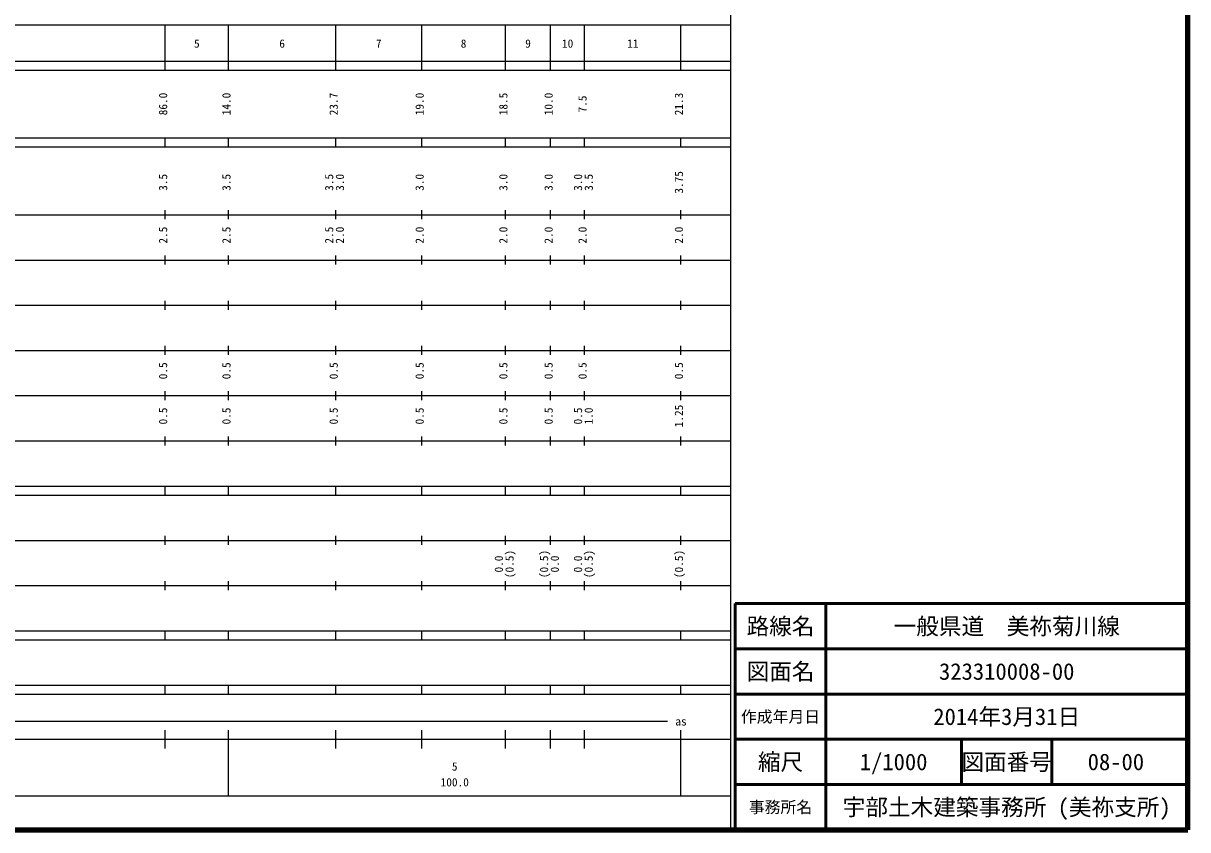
# Model space of a CAD drawing. Units: millimetres on the paper. Extents: x 40 to 680, y 20 to 380.
# Drawn here: x 422.6 to 680, y 20 to 198.4 of the extents above; entities that cross this region are included whole.
import ezdxf
from ezdxf.enums import TextEntityAlignment as Align

# ---------------------------------------------------------------- set-up
doc = ezdxf.new("R2010")
doc.units = ezdxf.units.MM
for name, color, linetype, lineweight in [('M-TTL', 2, 'Continuous', 140), ('M-TTL-BAND', 7, 'Continuous', 25), ('M-TTL-FRAM', 2, 'Continuous', 50), ('M-TTL-LINE', 7, 'Continuous', 50)]:
    doc.layers.add(name, color=color, linetype=linetype, lineweight=lineweight)
doc.layers.add('M-TTL-TXT', color=7, linetype='Continuous')
doc.styles.add('ＭＳ ゴシック', font='')
doc.styles.get('ＭＳ ゴシック').set_extended_font_data('MS Gothic')

msp = doc.modelspace()

# ---------------------------------------------------------------- linework, layer by layer
at = {"layer": 'M-TTL'}
for p, q in [((680, 20), (680, 380)), ((40, 20), (680, 20))]:
    msp.add_line(p, q, dxfattribs=at)
at = {"layer": 'M-TTL-BAND'}
for p, q in [((579, 20), (579, 370)), ((68, 198), (579, 198)), ((454, 188), (454, 198)), ((468, 188), (468, 198)), ((491.7, 188), (491.7, 198)), ((510.7, 188), (510.7, 198)), ((529.2, 188), (529.2, 198)), ((539.2, 188), (539.2, 198)), ((546.7, 188), (546.7, 198)), ((568, 188), (568, 198)), ((40, 190), (579, 190)), ((40, 188), (579, 188)), ((40, 173), (579, 173)), ((454, 171), (454, 173)), ((468, 171), (468, 173)), ((491.7, 171), (491.7, 173)), ((510.7, 171), (510.7, 173)), ((529.2, 171), (529.2, 173)), ((539.2, 171), (539.2, 173)), ((546.7, 171), (546.7, 173)), ((568, 171), (568, 173)), ((40, 171), (579, 171)), ((454, 155), (454, 157)), ((468, 155), (468, 157)), ((491.7, 155), (491.7, 157)), ((510.7, 155), (510.7, 157)), ((529.2, 155), (529.2, 157)), ((539.2, 155), (539.2, 157)), ((546.7, 155), (546.7, 157)), ((568, 155), (568, 157)), ((40, 156), (579, 156)), ((454, 145), (454, 147)), ((468, 145), (468, 147)), ((491.7, 145), (491.7, 147)), ((510.7, 145), (510.7, 147)), ((529.2, 145), (529.2, 147)), ((539.2, 145), (539.2, 147)), ((546.7, 145), (546.7, 147)), ((568, 145), (568, 147)), ((46, 146), (579, 146)), ((454, 135), (454, 137)), ((468, 135), (468, 137)), ((491.7, 135), (491.7, 137)), ((510.7, 135), (510.7, 137)), ((529.2, 135), (529.2, 137)), ((539.2, 135), (539.2, 137)), ((546.7, 135), (546.7, 137)), ((568, 135), (568, 137)), ((52, 136), (579, 136)), ((454, 125), (454, 127)), ((468, 125), (468, 127)), ((491.7, 125), (491.7, 127)), ((510.7, 125), (510.7, 127)), ((529.2, 125), (529.2, 127)), ((539.2, 125), (539.2, 127)), ((546.7, 125), (546.7, 127)), ((568, 125), (568, 127)), ((46, 126), (579, 126)), ((52, 116), (579, 116)), ((454, 115), (454, 117)), ((468, 115), (468, 117)), ((491.7, 115), (491.7, 117)), ((510.7, 115), (510.7, 117)), ((529.2, 115), (529.2, 117)), ((539.2, 115), (539.2, 117)), ((546.7, 115), (546.7, 117)), ((568, 115), (568, 117)), ((46, 106), (579, 106)), ((454, 105), (454, 107)), ((468, 105), (468, 107)), ((491.7, 105), (491.7, 107)), ((510.7, 105), (510.7, 107)), ((529.2, 105), (529.2, 107)), ((539.2, 105), (539.2, 107)), ((546.7, 105), (546.7, 107)), ((568, 105), (568, 107)), ((40, 96), (579, 96)), ((454, 94), (454, 96)), ((468, 94), (468, 96)), ((491.7, 94), (491.7, 96)), ((510.7, 94), (510.7, 96)), ((529.2, 94), (529.2, 96)), ((539.2, 94), (539.2, 96)), ((546.7, 94), (546.7, 96)), ((568, 94), (568, 96)), ((40, 94), (579, 94)), ((454, 83), (454, 85)), ((468, 83), (468, 85)), ((491.7, 83), (491.7, 85)), ((510.7, 83), (510.7, 85)), ((529.2, 83), (529.2, 85)), ((539.2, 83), (539.2, 85)), ((546.7, 83), (546.7, 85)), ((568, 83), (568, 85)), ((49, 84), (579, 84)), ((454, 73), (454, 75)), ((468, 73), (468, 75)), ((491.7, 73), (491.7, 75)), ((510.7, 73), (510.7, 75)), ((529.2, 73), (529.2, 75)), ((539.2, 73), (539.2, 75)), ((546.7, 73), (546.7, 75)), ((568, 73), (568, 75)), ((40, 74), (579, 74)), ((40, 64), (579, 64)), ((40, 62), (579, 62)), ((454, 62), (454, 64)), ((468, 62), (468, 64)), ((491.7, 62), (491.7, 64)), ((510.7, 62), (510.7, 64)), ((529.2, 62), (529.2, 64)), ((539.2, 62), (539.2, 64)), ((546.7, 62), (546.7, 64)), ((568, 62), (568, 64)), ((40, 52), (579, 52)), ((454, 50), (454, 52)), ((468, 50), (468, 52)), ((491.7, 50), (491.7, 52)), ((510.7, 50), (510.7, 52)), ((529.2, 50), (529.2, 52)), ((539.2, 50), (539.2, 52)), ((546.7, 50), (546.7, 52)), ((568, 50), (568, 52)), ((40, 50), (579, 50)), ((71, 44), (565, 44)), ((454, 38), (454, 42)), ((468, 27.5), (468, 42)), ((491.7, 38), (491.7, 42)), ((510.7, 38), (510.7, 42)), ((529.2, 38), (529.2, 42)), ((539.2, 38), (539.2, 42)), ((546.7, 38), (546.7, 42)), ((568, 27.5), (568, 42)), ((40, 40), (579, 40)), ((68, 27.5), (579, 27.5))]:
    msp.add_line(p, q, dxfattribs=at)
at = {"layer": 'M-TTL-FRAM'}
for p, q in [((680, 70), (580, 70)), ((580, 70), (580, 20))]:
    msp.add_line(p, q, dxfattribs=at)
at = {"layer": 'M-TTL-LINE'}
for p, q in [((600, 70), (600, 20)), ((680, 60), (580, 60)), ((680, 50), (580, 50)), ((680, 40), (580, 40)), ((630, 40), (630, 30)), ((650, 40), (650, 30)), ((680, 30), (580, 30))]:
    msp.add_line(p, q, dxfattribs=at)

# ---------------------------------------------------------------- texts
at = {"layer": 'M-TTL-BAND', "style": 'ＭＳ ゴシック'}
for s, p in [('5', (461, 192.405)), ('6', (479.85, 192.405)), ('7', (501.2, 192.405)), ('8', (519.95, 192.405)), ('9', (534.2, 192.405)), ('10', (542.95, 192.405)), ('11', (557.35, 192.405)), ('as', (568, 42.5)), ('5', (518, 32.523)), ('100.0', (518, 29.033))]:
    msp.add_text(s, height=1.833, dxfattribs=at).set_placement(p, align=Align.BOTTOM_CENTER)
for s, p in [('86.0', (455, 180.5)), ('14.0', (469, 180.5)), ('23.7', (492.7, 180.5)), ('19.0', (511.7, 180.5)), ('18.5', (530.2, 180.5)), ('10.0', (540.2, 180.5)), ('21.3', (569, 180.5)), ('7.5', (547.7, 180.5)), ('3.5', (455, 163.174)), ('3.5', (469, 163.174)), ('3.5', (491.7, 163.174)), ('3.0', (494.07, 163.174)), ('3.0', (511.7, 163.174)), ('3.0', (530.2, 163.174)), ('3.0', (540.2, 163.174)), ('3.0', (546.7, 163.174)), ('3.5', (549.07, 163.174)), ('3.75', (569, 163.174)), ('2.5', (455, 151.5)), ('2.5', (469, 151.5)), ('2.5', (491.7, 151.5)), ('2.0', (494.07, 151.5)), ('2.0', (511.7, 151.5)), ('2.0', (530.2, 151.5)), ('2.0', (540.2, 151.5)), ('2.0', (547.7, 151.5)), ('2.0', (569, 151.5)), ('0.5', (455, 121.5)), ('0.5', (469, 121.5)), ('0.5', (492.7, 121.5)), ('0.5', (511.7, 121.5)), ('0.5', (530.2, 121.5)), ('0.5', (540.2, 121.5)), ('0.5', (547.7, 121.5)), ('0.5', (569, 121.5)), ('1.0', (549.07, 111.5)), ('1.25', (569, 111.5)), ('0.5', (455, 111.5)), ('0.5', (469, 111.5)), ('0.5', (492.7, 111.5)), ('0.5', (511.7, 111.5)), ('0.5', (530.2, 111.5)), ('0.5', (540.2, 111.5)), ('0.5', (546.7, 111.5)), ('0.0', (529.2, 78.764)), ('(0.5)', (531.57, 78.764)), ('(0.5)', (539.2, 78.764)), ('0.0', (541.57, 78.764)), ('0.0', (546.7, 78.764)), ('(0.5)', (549.07, 78.764)), ('(0.5)', (569, 78.764))]:
    msp.add_text(s, height=1.833, rotation=90, dxfattribs=at).set_placement(p, align=Align.BOTTOM_CENTER)
at = {"layer": 'M-TTL-TXT', "style": 'ＭＳ ゴシック'}
for s, height, p in [('路線名', 3.666, (590, 65)), ('路線名', 3.666, (590, 65)), ('一般県道\u3000美祢菊川線', 3.666, (640, 65)), ('図面名', 3.666, (590, 55)), ('図面名', 3.666, (590, 55)), ('323310008-00', 3.666, (640, 55)), ('作成年月日', 2.566, (590, 45)), ('作成年月日', 2.566, (590, 45)), ('2014年3月31日', 3.666, (640, 45)), ('縮尺', 3.666, (590, 35)), ('縮尺', 3.666, (590, 35)), ('1/1000', 3.666, (615, 35)), ('図面番号', 3.666, (640, 35)), ('図面番号', 3.666, (640, 35)), ('08-00', 3.666, (664.125, 35)), ('事務所名', 2.566, (590, 25)), ('事務所名', 2.566, (590, 25)), ('宇部土木建築事務所 (美祢支所)', 3.666, (640, 25))]:
    msp.add_text(s, height=height, dxfattribs=at).set_placement(p, align=Align.MIDDLE_CENTER)

doc.saveas('drawing.dxf')
